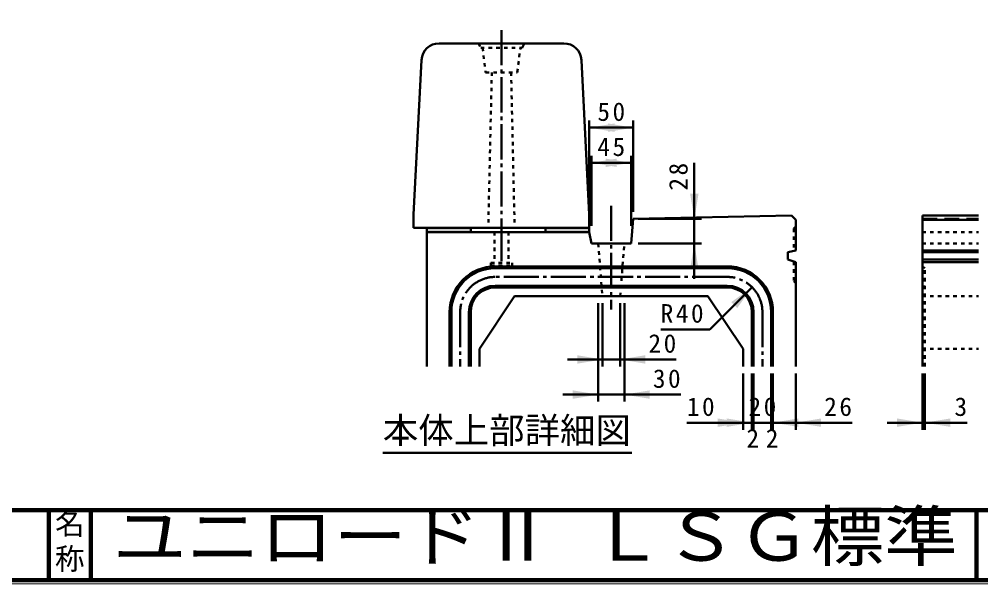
# Model space of a CAD drawing. Units: millimetres, scale not verified. Extents: x 100 to 4105, y 100 to 2870.
# Drawn here: x 1778 to 3146, y 100 to 904 of the extents above; entities that cross this region are included whole.
import ezdxf
from ezdxf.enums import TextEntityAlignment as Align

# ---------------------------------------------------------------- set-up
doc = ezdxf.new("R2010")
doc.units = ezdxf.units.MM
doc.header["$LTSCALE"] = 5
for name, pattern in [('USER1', [2.2, 1, -1.2]), ('USER2', [13.4, 10, -1.2, 1, -1.2]), ('USER4', [6.3, 4.2, -2.1])]:
    doc.linetypes.add(name, pattern=pattern)
doc.layers.add('V-nasSTD', color=7, linetype='Continuous', lineweight=35)
doc.styles.add('ＭＳ ゴシック', font='')
doc.styles.get('ＭＳ ゴシック').set_extended_font_data('MS Gothic')

msp = doc.modelspace()

# ---------------------------------------------------------------- hatches: boundary and pattern name
at = {"layer": 'V-nasSTD'}
for points in [[(2625.086, 755.376), (2589.086, 749.376), (2625.086, 743.376)], [(2615.586, 743.376), (2651.586, 749.376), (2615.586, 755.376)], [(2628.211, 705.376), (2592.211, 699.376), (2628.211, 693.376)], [(2612.461, 693.376), (2648.461, 699.376), (2612.461, 705.376)], [(2744.461, 655.376), (2738.461, 619.376), (2732.461, 655.376)], [(2420.336, 600.626), (2420.336, 606.876), (2357.836, 606.876), (2357.836, 600.626)], [(2589.086, 600.626), (2589.086, 606.876), (2526.586, 606.876), (2526.586, 600.626)], [(2744.461, 548.376), (2738.461, 584.376), (2732.461, 548.376)], [(2799.478, 492.533), (2820.691, 522.231), (2790.993, 501.018)], [(2571.836, 413.376), (2607.836, 419.376), (2571.836, 425.376)], [(2668.836, 425.376), (2632.836, 419.376), (2668.836, 413.376)], [(2565.586, 363.376), (2601.586, 369.376), (2565.586, 375.376)], [(2675.086, 375.376), (2639.086, 369.376), (2675.086, 363.376)], [(2771.836, 323.376), (2807.836, 329.376), (2771.836, 335.376)], [(2784.336, 323.376), (2820.336, 329.376), (2784.336, 335.376)], [(2886.336, 335.376), (2850.336, 329.376), (2886.336, 323.376)], [(2918.836, 335.376), (2882.836, 329.376), (2918.836, 323.376)], [(3026.836, 323.376), (3062.836, 329.376), (3026.836, 335.376)], [(3102.586, 335.376), (3066.586, 329.376), (3102.586, 323.376)]]:
    msp.add_hatch(color=256, dxfattribs=at).paths.add_polyline_path(points)

# ---------------------------------------------------------------- linework, layer by layer
at = {"layer": 'V-nasSTD', "linetype": 'USER2', "lineweight": 50}
for p, q in [((2464.086, 888.126), (2464.086, 588.126)), ((2620.336, 638.126), (2620.336, 490.626)), ((2464.086, 609.376), (2464.086, 553.126)), ((2785.336, 536.876), (2455.336, 536.876)), ((2405.336, 486.876), (2405.336, 409.376)), ((2835.336, 486.876), (2835.336, 409.376))]:
    msp.add_line(p, q, dxfattribs=at)
at = {"layer": 'V-nasSTD', "lineweight": 50}
for p, q in [((2375.337, 869.376), (2552.835, 869.376)), ((2350.37, 845.657), (2339.086, 625.626)), ((2589.086, 625.626), (2577.802, 845.657)), ((2589.086, 629.376), (2589.086, 759.376)), ((2589.086, 629.376), (2589.086, 759.376)), ((2651.586, 629.376), (2651.586, 759.376)), ((2589.086, 749.376), (2651.586, 749.376)), ((2592.211, 609.376), (2592.211, 709.376)), ((2592.211, 699.376), (2648.461, 699.376)), ((2648.461, 609.376), (2648.461, 709.376)), ((2738.461, 699.376), (2738.461, 619.376)), ((2339.086, 625.626), (2339.086, 606.876)), ((2589.086, 625.626), (2589.086, 606.876)), ((2651.586, 619.376), (2648.461, 584.376)), ((2651.586, 619.376), (2876.586, 624.376)), ((2658.461, 619.376), (2748.461, 619.376)), ((2738.461, 584.376), (2738.461, 619.376)), ((2876.586, 624.376), (2882.836, 618.126)), ((2882.836, 574.395), (2882.836, 618.126)), ((3062.836, 409.376), (3062.836, 624.376)), ((3062.836, 624.376), (3142.836, 624.376)), ((3062.836, 618.126), (3142.836, 618.126)), ((2339.086, 606.876), (2589.086, 606.876)), ((2357.836, 606.876), (2357.836, 600.626)), ((2420.336, 606.876), (2420.336, 600.626)), ((2526.586, 606.876), (2526.586, 600.626)), ((2589.086, 606.876), (2589.086, 600.626)), ((2357.836, 600.626), (2589.086, 600.626)), ((2357.836, 600.626), (2357.836, 409.376)), ((2589.086, 600.626), (2592.211, 584.376)), ((2592.211, 584.376), (2648.461, 584.376)), ((2658.461, 584.376), (2748.461, 584.376)), ((2738.461, 534.376), (2738.461, 584.376)), ((2871.586, 571.876), (2882.836, 574.395)), ((2871.586, 561.876), (2871.586, 571.876)), ((2871.586, 561.876), (2882.836, 557.678)), ((3062.836, 574.395), (3142.836, 574.395)), ((3062.836, 571.876), (3142.836, 571.876)), ((3062.836, 561.876), (3142.836, 561.876)), ((2785.336, 551.876), (2455.336, 551.876)), ((2785.336, 549.376), (2455.336, 549.376)), ((2882.836, 557.678), (2882.836, 409.376)), ((3062.836, 557.678), (3142.836, 557.678)), ((2785.336, 524.376), (2455.336, 524.376)), ((2785.336, 521.876), (2455.336, 521.876)), ((2760.587, 462.127), (2820.691, 522.231)), ((2482.836, 509.376), (2432.836, 434.376)), ((2482.836, 509.376), (2757.836, 509.376)), ((2757.836, 509.376), (2807.836, 434.376)), ((2601.586, 499.376), (2601.586, 359.376)), ((2607.836, 499.376), (2607.836, 409.376)), ((2632.836, 499.376), (2632.836, 409.376)), ((2639.086, 499.376), (2639.086, 359.376)), ((2390.336, 486.876), (2390.336, 409.376)), ((2392.836, 486.876), (2392.836, 409.376)), ((2417.836, 486.876), (2417.836, 409.376)), ((2420.336, 486.876), (2420.336, 409.376)), ((2820.336, 409.376), (2820.336, 486.876)), ((2822.836, 486.876), (2822.836, 409.376)), ((2847.836, 486.876), (2847.836, 409.376)), ((2850.336, 409.376), (2850.336, 486.876)), ((2760.587, 462.127), (2690.587, 462.127)), ((2432.836, 434.376), (2432.836, 409.376)), ((2807.836, 434.376), (2807.836, 409.376)), ((2557.836, 419.376), (2607.836, 419.376)), ((2607.836, 419.376), (2632.836, 419.376)), ((2712.836, 419.376), (2632.836, 419.376)), ((2807.836, 399.376), (2807.836, 319.376)), ((2820.336, 399.376), (2820.336, 319.376)), ((2822.836, 399.376), (2822.836, 319.376)), ((2847.836, 399.376), (2847.836, 319.376)), ((2850.336, 399.376), (2850.336, 319.376)), ((2882.836, 399.376), (2882.836, 319.376)), ((3062.836, 399.376), (3062.836, 319.376)), ((3066.586, 399.376), (3066.586, 319.376)), ((2551.586, 369.376), (2601.586, 369.376)), ((2601.586, 369.376), (2639.086, 369.376)), ((2719.086, 369.376), (2639.086, 369.376)), ((2727.836, 329.376), (2807.836, 329.376)), ((2807.836, 329.376), (2820.336, 329.376)), ((2820.336, 329.376), (2822.836, 329.376)), ((2822.836, 329.376), (2847.836, 329.376)), ((2847.836, 329.376), (2850.336, 329.376)), ((2850.336, 329.376), (2882.836, 329.376)), ((2962.836, 329.376), (2882.836, 329.376)), ((3012.836, 329.376), (3062.836, 329.376)), ((3062.836, 329.376), (3066.586, 329.376)), ((3126.586, 329.376), (3066.586, 329.376)), ((2295.368, 286.542), (2649.377, 286.542))]:
    msp.add_line(p, q, dxfattribs=at)
at = {"layer": 'V-nasSTD', "linetype": 'USER1', "lineweight": 50}
for p, q in [((2431.586, 869.376), (2434.711, 863.126)), ((2434.711, 863.126), (2493.461, 863.126)), ((2437.211, 863.126), (2441.586, 828.126)), ((2486.586, 828.126), (2490.961, 863.126)), ((2493.461, 863.126), (2496.586, 869.376)), ((2441.586, 828.126), (2486.586, 828.126)), ((2450.336, 828.126), (2445.336, 606.876)), ((2477.836, 828.126), (2482.836, 606.876)), ((2879.961, 605.626), (2882.836, 608.501)), ((2879.961, 605.626), (2879.961, 573.751)), ((2454.086, 600.626), (2454.086, 556.876)), ((2474.086, 600.626), (2474.086, 556.876)), ((3062.836, 600.626), (3142.836, 600.626)), ((2601.586, 584.376), (2607.836, 509.376)), ((2632.836, 509.376), (2639.086, 584.376)), ((3062.836, 584.376), (3142.836, 584.376)), ((2449.086, 556.876), (2479.086, 556.876)), ((2449.086, 556.876), (2449.086, 553.126)), ((2449.086, 553.126), (2479.086, 553.126)), ((2479.086, 556.876), (2479.086, 553.126)), ((2879.961, 558.751), (2879.961, 530.626)), ((3066.586, 549.376), (3062.836, 551.876)), ((3066.586, 409.376), (3066.586, 549.376)), ((2879.961, 530.626), (2882.836, 527.751)), ((3062.836, 521.876), (3066.586, 524.376)), ((3062.836, 509.376), (3142.836, 509.376)), ((3062.836, 434.376), (3142.836, 434.376))]:
    msp.add_line(p, q, dxfattribs=at)
at = {"layer": 'V-nasSTD', "linetype": 'USER4', "lineweight": 50}
msp.add_line((3062.836, 619.376), (3142.836, 619.376), dxfattribs=at)
at = {"layer": 'V-nasSTD', "lineweight": 100}
for p, q in [((105, 205), (4100, 205)), ((1820, 205), (1820, 105)), ((1880, 205), (1880, 105)), ((3140, 205), (3140, 105)), ((105, 105), (4100, 105))]:
    msp.add_line(p, q, dxfattribs=at)
at = {"layer": 'V-nasSTD', "lineweight": 13}
msp.add_lwpolyline([(100, 100), (100, 2870), (4105, 2870), (4105, 100)], close=True, dxfattribs=at)
at = {"layer": 'V-nasSTD', "lineweight": 50}
for centre, radius, start, end in [((2375.337, 844.376), 25, 90, 177.06433), ((2552.835, 844.376), 25, 2.93567, 90), ((2455.336, 486.876), 65, 90, 180), ((2455.336, 486.876), 62.5, 90, 180), ((2785.336, 486.876), 65, 0, 90), ((2785.336, 486.876), 62.5, 0, 90), ((2455.336, 486.876), 37.5, 90, 180), ((2455.336, 486.876), 35, 90, 180), ((2785.336, 486.876), 37.5, 0, 90), ((2785.336, 486.876), 35, 0, 90)]:
    msp.add_arc(centre, radius, start, end, dxfattribs=at)
at = {"layer": 'V-nasSTD', "linetype": 'USER2', "lineweight": 50}
for centre, start, end in [((2455.336, 486.876), 90, 180), ((2785.336, 486.876), 0, 90)]:
    msp.add_arc(centre, 50, start, end, dxfattribs=at)

# ---------------------------------------------------------------- texts
at = {"layer": 'V-nasSTD', "style": 'ＭＳ ゴシック'}
for s, height, p in [('3', 26.39, (3108.586, 365.376)), ('本体上部詳細図', 36.95, (2295.368, 336.942)), ('2', 26.39, (2812.586, 320.376)), ('2', 26.39, (2840.086, 320.376)), ('名', 30.79, (1828.982, 200.999)), ('称', 30.79, (1828.976, 151.01))]:
    msp.add_text(s, height=height, dxfattribs=at).set_placement(p, align=Align.TOP_LEFT)
at = {"layer": 'V-nasSTD', "style": 'ＭＳ ゴシック', "width": 1.1}
msp.add_text('ユニロードⅡ ＬＳＧ標準', height=69.65, dxfattribs=at).set_placement((1911.5, 202.47), align=Align.TOP_LEFT)
at = {"layer": 'V-nasSTD', "char_height": 26.39, "attachment_point": 1, "style": 'ＭＳ ゴシック'}
for s, insert in [('\\T1.2;50', (2600.536, 785.376)), ('\\T1.2;45', (2600.536, 735.376)), ('\\T1.2;R40', (2690.587, 498.127)), ('\\T1.2;20', (2673.236, 455.376)), ('\\T1.2;30', (2679.486, 405.376)), ('\\T1.2;10', (2727.836, 365.376)), ('\\T1.2;20', (2815.536, 365.376)), ('\\T1.2;26', (2923.236, 365.376))]:
    msp.add_mtext(s, dxfattribs=dict(at, insert=insert))
at = {"layer": 'V-nasSTD', "insert": (2702.461, 659.776), "char_height": 26.39, "attachment_point": 1, "rotation": 90, "style": 'ＭＳ ゴシック'}
msp.add_mtext('\\T1.2;28', dxfattribs=at)

doc.saveas('drawing.dxf')
